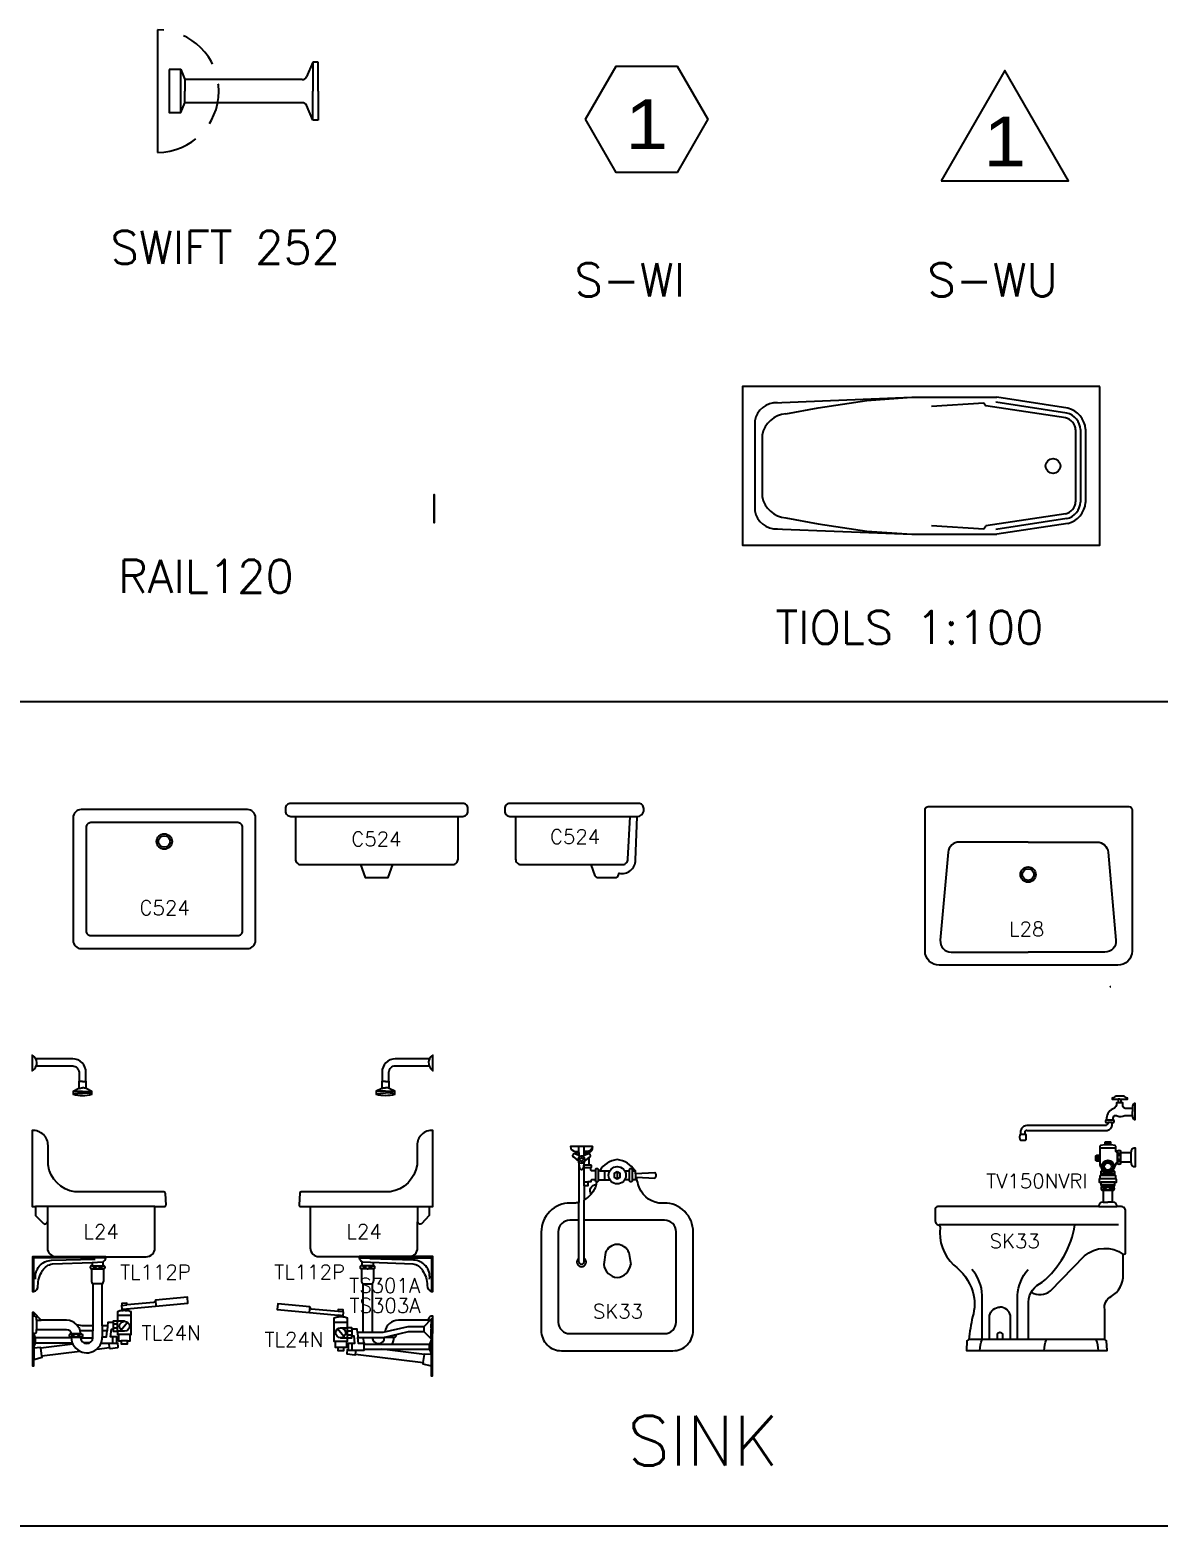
# Model space of a CAD drawing. Header units: inches. Extents: x -2548 to -2391, y 2200 to 2352.
# Drawn here: x -2432.03 to -2425.21, y 2329.83 to 2338.87 of the extents above; entities that cross this region are included whole.
import ezdxf
from ezdxf.enums import TextEntityAlignment as Align

# ---------------------------------------------------------------- set-up
doc = ezdxf.new("R2010")
doc.units = ezdxf.units.IN
doc.header["$MEASUREMENT"] = 0
doc.linetypes.add('HIDDEN', pattern=[0.375, 0.25, -0.125])
for name, color, linetype in [('1', 7, 'Continuous'), ('19', 4, 'Continuous'), ('2', 2, 'Continuous'), ('3', 3, 'Continuous'), ('DIMENSION', 1, 'Continuous'), ('TEXT2', 6, 'Continuous'), ('WALL', 4, 'Continuous'), ('WC-DET1', 15, 'Continuous'), ('WC-DET2', 10, 'Continuous'), ('WC-OUT', 7, 'Continuous'), ('WC-OUTL', 7, 'Continuous'), ('WC-SERIAL', 4, 'Continuous')]:
    doc.layers.add(name, color=color, linetype=linetype)
doc.styles.add('ROMANS', font='romans', dxfattribs={"height": 0.1})

# ---------------------------------------------------------------- blocks, each defined once
blk = doc.blocks.new('S-WU')
at = {"layer": 'DIMENSION'}
blk.add_lwpolyline([(-0.1283, -0.2223), (0.1283, -0.2223), (0, 0)], close=True, dxfattribs=at)
at = {"layer": 'TEXT2', "width": 1.15}
blk.add_attdef('1', text='', height=0.1, dxfattribs=at).set_placement((0, -0.1927), align=Align.CENTER)
blk = doc.blocks.new('S-WI')
at = {"layer": 'DIMENSION'}
blk.add_lwpolyline([(-0.1234, 0.0062), (-0.0617, 0.113), (0.0617, 0.113), (0.1234, 0.0062), (0.0617, -0.1007), (-0.0617, -0.1007)], close=True, dxfattribs=at)
at = {"layer": 'TEXT2', "width": 1.15}
blk.add_attdef('1', text='', height=0.1, dxfattribs=at).set_placement((0, -0.0538), align=Align.CENTER)

msp = doc.modelspace()

# ---------------------------------------------------------------- linework, layer by layer
at = {"color": 2, "linetype": 'Continuous'}
for p, q in [((-2431.25556, 2338.87408), (-2431.25556, 2338.13408)), ((-2430.3172, 2338.6791), (-2430.35471, 2338.58981)), ((-2430.3172, 2338.6791), (-2430.3172, 2338.50408)), ((-2430.28557, 2338.6791), (-2430.3172, 2338.6791)), ((-2430.28557, 2338.50408), (-2430.28557, 2338.6791)), ((-2431.11559, 2338.63405), (-2431.09098, 2338.5741)), ((-2431.09098, 2338.5741), (-2431.09098, 2338.50408)), ((-2430.38192, 2338.5741), (-2431.09098, 2338.5741)), ((-2431.09098, 2338.43406), (-2431.09098, 2338.50408)), ((-2430.3172, 2338.32905), (-2430.3172, 2338.50408)), ((-2430.28557, 2338.50408), (-2430.28557, 2338.32905)), ((-2431.11559, 2338.3741), (-2431.09098, 2338.43406)), ((-2430.38192, 2338.43406), (-2431.09098, 2338.43406)), ((-2430.3172, 2338.32905), (-2430.35471, 2338.41835)), ((-2430.28557, 2338.32905), (-2430.3172, 2338.32905))]:
    msp.add_line(p, q, dxfattribs=at)
msp.add_lwpolyline([(-2431.18556, 2338.63405), (-2431.18556, 2338.3741), (-2431.11559, 2338.3741), (-2431.11559, 2338.63405)], close=True, dxfattribs=at)
at = {"color": 1}
for points in [[(-2429.4393, 2334.12116), (-2429.4113, 2334.12116, 0.4142136), (-2429.3798, 2334.15266), (-2429.3798, 2334.16841, 0.4142136), (-2429.4113, 2334.19991), (-2430.4508, 2334.19991, 0.4142136), (-2430.4823, 2334.16841), (-2430.4823, 2334.15266, 0.4142136), (-2430.4508, 2334.12116), (-2430.4228, 2334.12116, 0.4142136)], [(-2428.35681, 2334.12116), (-2428.35493, 2334.12116, 0.3760378), (-2428.3173, 2334.15266), (-2428.3173, 2334.16841, 0.4142136), (-2428.3488, 2334.19991), (-2429.1258, 2334.19991, 0.4142136), (-2429.1573, 2334.16841), (-2429.1573, 2334.15266, 0.4142136), (-2429.1258, 2334.12116), (-2429.09168, 2334.12116, 0.3760378)]]:
    msp.add_lwpolyline(points, format="xyb", dxfattribs=at)
for points in [[(-2426.59723, 2334.1807), (-2425.38448, 2334.1807, -0.4142136), (-2425.36523, 2334.16145), (-2425.36523, 2333.30745, -0.4142136), (-2425.45098, 2333.2217), (-2426.53073, 2333.2217, -0.4142136), (-2426.61648, 2333.30745), (-2426.61648, 2334.16145, -0.4142136)], [(-2431.76878, 2332.65496), (-2431.99312, 2332.65496, 0.141126), (-2432.01378, 2332.67771), (-2432.01378, 2332.58321, 0.1760709), (-2431.99025, 2332.61296), (-2431.76878, 2332.61296, -0.4142136), (-2431.73028, 2332.57446), (-2431.73028, 2332.51846), (-2431.73203, 2332.51846), (-2431.73203, 2332.47646), (-2431.76528, 2332.45896), (-2431.76528, 2332.44146, 0.0615421), (-2431.70928, 2332.43446, 0.0615421), (-2431.65328, 2332.44146), (-2431.65328, 2332.45896), (-2431.68653, 2332.47646), (-2431.68653, 2332.51846), (-2431.68828, 2332.51846), (-2431.68828, 2332.57446, 0.4142136)], [(-2429.61448, 2332.61355, 0.1760709), (-2429.59095, 2332.5838), (-2429.59095, 2332.6783, 0.141126), (-2429.61161, 2332.65555), (-2429.81845, 2332.65555, 0.4142136), (-2429.89895, 2332.57505), (-2429.89895, 2332.51905), (-2429.9007, 2332.51905), (-2429.9007, 2332.47705), (-2429.93395, 2332.45955), (-2429.93395, 2332.44205, 0.0615421), (-2429.87795, 2332.43505, 0.0615421), (-2429.82195, 2332.44205), (-2429.82195, 2332.45955), (-2429.8552, 2332.47705), (-2429.8552, 2332.51905), (-2429.85695, 2332.51905), (-2429.85695, 2332.57505, -0.4142136), (-2429.81845, 2332.61355)], [(-2430.0372, 2331.4603), (-2430.0372, 2331.4533, 0.1880761), (-2430.01795, 2331.4288), (-2429.71345, 2331.41655, -0.246049), (-2429.65395, 2331.3763, -0.1513611), (-2429.62595, 2331.2853, 0.3678164), (-2429.5997, 2331.2503), (-2429.5927, 2331.2503), (-2429.5927, 2331.4603), (-2429.7362, 2331.4603, 0.4142136), (-2429.6837, 2331.5128), (-2429.6837, 2331.6703, 0.618034), (-2429.6592, 2331.66155), (-2429.61195, 2331.71055), (-2429.61195, 2331.76305), (-2429.59095, 2331.76305), (-2429.59095, 2332.2233, 0.4307301), (-2429.6872, 2332.1323), (-2429.6872, 2332.01505, -0.3332082), (-2429.84995, 2331.8523), (-2430.38713, 2331.8523, 0.3944121), (-2430.39655, 2331.8435), (-2430.40052, 2331.77291, 0.427287), (-2430.39109, 2331.76305), (-2430.33295, 2331.76305), (-2430.33295, 2331.5128, 0.4142136), (-2430.28045, 2331.4603)], [(-2430.1072, 2331.0298), (-2430.1072, 2331.08755, 0.068007), (-2430.13345, 2331.0952), (-2430.13345, 2331.103), (-2430.13126, 2331.12571), (-2430.13345, 2331.12592), (-2430.13345, 2331.1383), (-2430.1632, 2331.14005), (-2430.1632, 2331.12869), (-2430.32582, 2331.14382, -0.2601009), (-2430.33591, 2331.15799), (-2430.52958, 2331.17601), (-2430.53291, 2331.14018), (-2430.1632, 2331.10577), (-2430.1632, 2331.0952, 0.068007), (-2430.18945, 2331.08755), (-2430.18945, 2330.9493), (-2430.18245, 2330.9493), (-2430.18245, 2330.91255), (-2430.1667, 2330.91255), (-2430.1667, 2330.8933), (-2430.12995, 2330.8933), (-2430.12995, 2330.91255), (-2430.11245, 2330.91255), (-2430.11245, 2330.9493), (-2430.1072, 2330.9493), (-2430.1072, 2330.9703), (-2430.08095, 2330.9703), (-2430.08095, 2330.98255), (-2430.07013, 2330.98255), (-2430.06541, 2330.9353), (-2430.1037, 2330.9353), (-2430.1037, 2330.8961), (-2430.10895, 2330.8968), (-2430.1117, 2330.87619, 0.4142136), (-2430.10869, 2330.87226), (-2430.06313, 2330.86619, 0.4142136), (-2430.0592, 2330.86919), (-2430.05894, 2330.87108), (-2429.65003, 2330.82048), (-2429.65127, 2330.81227), (-2429.60145, 2330.79995), (-2429.60145, 2330.7393), (-2429.5932, 2330.7393), (-2429.5932, 2330.8723), (-2429.60145, 2330.8723), (-2429.60145, 2330.86843), (-2429.64231, 2330.87159), (-2429.6428, 2330.86838), (-2429.90073, 2330.9003), (-2429.61195, 2330.9003), (-2429.60145, 2330.8723), (-2429.5932, 2330.8723), (-2429.5932, 2330.95805), (-2429.60145, 2330.95805), (-2429.61195, 2330.93005), (-2430.00745, 2330.93005), (-2430.00745, 2330.9353), (-2430.0407, 2330.9353), (-2430.04437, 2330.97205), (-2429.89089, 2330.97205), (-2429.73922, 2331.00705), (-2429.6452, 2331.00705), (-2429.60163, 2330.96347), (-2429.5932, 2330.96347), (-2429.5932, 2331.08212), (-2429.60162, 2331.08212), (-2429.6452, 2331.0368), (-2429.74262, 2331.0368), (-2429.89428, 2331.0018), (-2430.04735, 2331.0018), (-2430.04945, 2331.0228), (-2430.08095, 2331.0228), (-2430.08095, 2331.0298)]]:
    msp.add_lwpolyline(points, format="xyb", close=True, dxfattribs=at)
for centre in [(-2431.2148, 2333.9694), (-2425.99348, 2333.76945)]:
    msp.add_circle(centre, 0.035, dxfattribs=at)
at = {"color": 2, "linetype": 'HIDDEN'}
msp.add_arc((-2431.25556, 2338.50408), 0.37, 270, 90, dxfattribs=at)
at = {"color": 2, "linetype": 'Continuous'}
for centre, start, end in [((-2430.38192, 2338.60552), 270, 330), ((-2430.38192, 2338.40264), 30, 90)]:
    msp.add_arc(centre, 0.03142, start, end, dxfattribs=at)
at = {"color": 1}
msp.add_arc((-2425.49318, 2333.06595), 0.0245, 90, 105.32502, dxfattribs=at)
at = {"layer": '2', "extrusion": (-1, 0, 0), "elevation": 2429.58314}
msp.add_lwpolyline([(-2335.89585, 0.04858), (-2336.06588, 0.04858), (-2336.06588, 0), (-2335.89585, 0)], close=True, dxfattribs=at)
at = {"layer": '3'}
msp.add_lwpolyline([(-2435.76498, 2334.81618), (-2419.57308, 2334.81618), (-2419.57308, 2329.832), (-2435.76498, 2329.832)], close=True, dxfattribs=at)
at = {"layer": 'WALL'}
msp.add_lwpolyline([(-2425.56026, 2336.71969), (-2427.72026, 2336.71969), (-2427.72026, 2335.75969), (-2425.56026, 2335.75969)], close=True, dxfattribs=at)
for points in [[(-2427.53052, 2336.61993), (-2426.69601, 2336.65372)], [(-2426.96906, 2336.63511), (-2426.69601, 2336.65372)], [(-2426.69601, 2336.65372), (-2426.18329, 2336.65372)], [(-2425.75265, 2336.58802), (-2426.18329, 2336.65372)], [(-2427.45752, 2336.55421), (-2427.26295, 2336.59016)], [(-2427.26295, 2336.59016), (-2426.96906, 2336.63511)], [(-2426.57772, 2336.60003), (-2426.26041, 2336.62015)], [(-2426.26041, 2336.62015), (-2426.24927, 2336.60309)], [(-2425.76493, 2336.5292), (-2426.24927, 2336.60309)], [(-2425.75868, 2336.55859), (-2426.18781, 2336.62406)], [(-2427.64582, 2336.51149), (-2427.64582, 2335.9679)], [(-2427.60207, 2336.42572), (-2427.60207, 2336.05367)], [(-2425.70631, 2336.45821), (-2425.70631, 2336.02117)], [(-2425.67631, 2336.45943), (-2425.67631, 2336.01996)], [(-2425.64631, 2336.46048), (-2425.64631, 2336.0189)], [(-2425.76493, 2335.95019), (-2426.24927, 2335.87629)], [(-2427.53052, 2335.85946), (-2426.69601, 2335.82567)], [(-2427.45752, 2335.92517), (-2427.26295, 2335.88923)], [(-2427.26295, 2335.88923), (-2426.96906, 2335.84427)], [(-2426.96906, 2335.84427), (-2426.69601, 2335.82567)], [(-2426.57772, 2335.87935), (-2426.26041, 2335.85924)], [(-2426.26041, 2335.85924), (-2426.24927, 2335.87629)], [(-2425.75868, 2335.92079), (-2426.18781, 2335.85532)], [(-2425.75265, 2335.89137), (-2426.18329, 2335.82567)], [(-2426.69601, 2335.82567), (-2426.18329, 2335.82567)]]:
    msp.add_lwpolyline(points, dxfattribs=at)
msp.add_circle((-2425.84283, 2336.23877), 0.04471, dxfattribs=at)
for centre, radius, start, end in [((-2427.51431, 2336.48718), 0.13373, 87.676865, 169.528607), ((-2425.78721, 2336.4511), 0.14121, 3.808874, 75.831972), ((-2427.4441, 2336.39356), 0.16121, 94.776512, 168.493084), ((-2425.78721, 2336.4511), 0.08121, 3.808874, 75.831972), ((-2425.78721, 2336.4511), 0.11121, 3.808874, 75.831972), ((-2427.4441, 2336.08583), 0.16121, 191.506916, 265.223488), ((-2425.78721, 2336.02828), 0.08121, 284.168028, 356.191126), ((-2425.78721, 2336.02828), 0.11121, 284.168028, 356.191126), ((-2427.51431, 2335.9922), 0.13373, 190.471393, 272.323135), ((-2425.78721, 2336.02828), 0.14121, 284.168028, 356.191126)]:
    msp.add_arc(centre, radius, start, end, dxfattribs=at)
at = {"layer": 'WC-DET1', "color": 1}
for p, q in [((-2425.45504, 2332.09318), (-2425.45504, 2332.02878)), ((-2425.43229, 2332.03403), (-2425.43229, 2332.0874)), ((-2425.3719, 2332.0874), (-2425.3719, 2332.03403)), ((-2428.36616, 2331.94161), (-2428.36129, 2331.94133)), ((-2431.92103, 2331.76246), (-2431.99278, 2331.76246)), ((-2431.27178, 2331.76246), (-2431.92103, 2331.76246)), ((-2430.33295, 2331.76305), (-2429.6837, 2331.76305)), ((-2429.6837, 2331.76305), (-2429.61195, 2331.76305)), ((-2432.00503, 2331.45271), (-2432.00503, 2331.24971)), ((-2431.56753, 2331.45271), (-2432.00503, 2331.45271)), ((-2431.65196, 2331.42558), (-2431.58678, 2331.42821)), ((-2430.0372, 2331.4533), (-2429.5997, 2331.4533)), ((-2430.02013, 2331.43017), (-2430.02013, 2331.40465)), ((-2429.95277, 2331.42617), (-2429.95277, 2331.40465)), ((-2429.5997, 2331.4533), (-2429.5997, 2331.2503)), ((-2428.54834, 2331.48443), (-2428.55907, 2331.41372)), ((-2428.40624, 2331.48443), (-2428.39551, 2331.41372)), ((-2430.02336, 2331.3873), (-2430.02336, 2331.314)), ((-2429.94954, 2331.3873), (-2429.94954, 2331.314)), ((-2431.5902, 2331.29525), (-2431.64635, 2331.29525)), ((-2430.01452, 2331.29584), (-2429.95837, 2331.29584)), ((-2432.00278, 2331.10096), (-2432.01153, 2331.10096)), ((-2431.98703, 2331.07602), (-2431.98703, 2331.08521)), ((-2431.98703, 2331.07602), (-2431.98703, 2331.02046)), ((-2431.54578, 2330.91074), (-2431.54898, 2330.93471)), ((-2430.05894, 2330.87108), (-2430.05575, 2330.89505))]:
    msp.add_line(p, q, dxfattribs=at)
msp.add_lwpolyline([(-2431.6593, 2333.40065), (-2430.7703, 2333.40065, 0.4142136), (-2430.7423, 2333.42865), (-2430.7423, 2334.05515, 0.4142136), (-2430.7703, 2334.08315), (-2431.6593, 2334.08315, 0.4142136), (-2431.6873, 2334.05515), (-2431.6873, 2333.42865, 0.4142136)], format="xyb", close=True, dxfattribs=at)
for points in [[(-2425.99348, 2333.96578), (-2426.4104, 2333.96578, 0.3883914), (-2426.47664, 2333.90518), (-2426.52427, 2333.37286, 0.440516), (-2426.45804, 2333.30045), (-2425.99348, 2333.30045)], [(-2425.99348, 2333.96578), (-2425.57656, 2333.96578, -0.3883914), (-2425.51032, 2333.90518), (-2425.46268, 2333.37286, -0.440516), (-2425.52892, 2333.30045), (-2425.99348, 2333.30045)], [(-2431.99312, 2332.65496, -0.1968842), (-2431.99025, 2332.61296, -0.2837857)], [(-2429.61161, 2332.65555, 0.1968842), (-2429.61448, 2332.61355, 0.2837857)], [(-2431.76528, 2332.44146, -0.1097722), (-2431.70928, 2332.44846, 0.047192)], [(-2431.73203, 2332.47646, -0.0914637), (-2431.70928, 2332.47996, -1.4793321)], [(-2431.68653, 2332.47646, 0.0914637), (-2431.70928, 2332.47996, 1.4793321)], [(-2431.65328, 2332.44146, 0.1097722), (-2431.70928, 2332.44846, -0.047192)], [(-2429.93395, 2332.44205, -0.1097722), (-2429.87795, 2332.44905, 0.047192)], [(-2429.9007, 2332.47705, -0.0914637), (-2429.87795, 2332.48055, -1.4793321)], [(-2429.8552, 2332.47705, 0.0914637), (-2429.87795, 2332.48055, 1.4793321)], [(-2429.82195, 2332.44205, 0.1097722), (-2429.87795, 2332.44905, -0.047192)], [(-2425.43035, 2332.39085), (-2425.4496, 2332.39085, -0.3415575)], [(-2425.3621, 2332.35585), (-2425.3621, 2332.33748, 0.1797161)], [(-2425.3621, 2332.31385), (-2425.3621, 2332.33748, -0.1797161)], [(-2425.52135, 2332.2876), (-2425.47925, 2332.2876, -0.4142136)], [(-2425.4846, 2332.2701), (-2425.5126, 2332.2701, -0.4142136)], [(-2426.03935, 2332.2001), (-2426.01135, 2332.2001, -0.4142136)], [(-2428.68974, 2332.06766), (-2428.67766, 2332.07189, -0.9794278)], [(-2425.56004, 2332.07235), (-2425.56004, 2332.03858, -0.5628668)], [(-2425.56004, 2332.06947), (-2425.56004, 2332.04147, -0.5628668)], [(-2428.67687, 2332.03367), (-2428.68387, 2331.99664, -0.9794278), (-2428.70414, 2331.99477), (-2428.70913, 2332.03268)], [(-2428.60941, 2331.97836), (-2428.60941, 2331.92411, 0.4142136)], [(-2428.59973, 2331.91536), (-2428.59541, 2331.91536, 0.4142136), (-2428.59016, 2331.92061), (-2428.59016, 2331.97836, 0.4142136)], [(-2428.39941, 2331.91536), (-2428.39066, 2331.91536, 0.4142136), (-2428.38541, 2331.92061), (-2428.38541, 2331.98536, 0.4142136), (-2428.39066, 2331.99061), (-2428.39941, 2331.99061, 0.4142136), (-2428.40466, 2331.98536), (-2428.40466, 2331.97836, 0.4142136)], [(-2428.60416, 2331.89611, -0.1075628), (-2428.63428, 2331.83792, 12.5023772)], [(-2428.60416, 2331.91536), (-2428.59973, 2331.91536, 0.4142136)], [(-2428.40466, 2331.92411), (-2428.40466, 2331.92061, 0.4142136), (-2428.39941, 2331.91536)], [(-2425.47779, 2331.8816), (-2425.54604, 2331.8816, 0.4354748)], [(-2425.53973, 2331.86148), (-2425.48373, 2331.86148, 0.4354748)], [(-2431.92103, 2331.76246), (-2431.92103, 2331.66971, 0.4142136)], [(-2429.6837, 2331.76305), (-2429.6837, 2331.6703, -0.4142136)], [(-2428.70916, 2331.68086), (-2428.76341, 2331.68086, 0.4142136), (-2428.83341, 2331.61086), (-2428.83341, 2331.06486, 0.4142136), (-2428.76341, 2330.99486)], [(-2428.76341, 2330.99486), (-2428.19116, 2330.99486, 0.4142136), (-2428.12116, 2331.06486), (-2428.12116, 2331.61086, 0.4142136), (-2428.19116, 2331.68086), (-2428.67766, 2331.68086, 0.4142136)], [(-2425.56666, 2331.7626), (-2425.45679, 2331.7626, -0.4142136)], [(-2425.44785, 2331.65235), (-2426.5311, 2331.65235, -0.4142136)], [(-2425.9921, 2330.95935), (-2425.9921, 2331.1851, -0.276984), (-2425.9081, 2331.30585, 0.1811814), (-2425.71035, 2331.65235, -12.4633145)], [(-2425.97349, 2331.24505, 0.3249585), (-2425.8591, 2331.25335), (-2425.65179, 2331.46469, -0.352338), (-2425.4181, 2331.47385, -1.0051871)], [(-2431.99295, 2331.32436, -0.4517329), (-2431.89632, 2331.4384), (-2431.63195, 2331.4457)], [(-2431.86853, 2331.45971), (-2431.56753, 2331.45971, 0.4142136)], [(-2431.5846, 2331.42958, -0.0150392), (-2431.58678, 2331.42821)], [(-2429.7362, 2331.4603), (-2430.0372, 2331.4603, -0.4142136)], [(-2429.61178, 2331.32495, 0.4517329), (-2429.70841, 2331.43899), (-2429.97278, 2331.44629)], [(-2431.98703, 2331.07602), (-2431.95953, 2331.07602, -0.3390646)], [(-2431.74282, 2331.04793, -0.1162073), (-2431.72463, 2331.0142, -0.6425249)], [(-2431.49753, 2331.00996), (-2431.49753, 2331.06946, -0.2128581)], [(-2431.47128, 2331.13486, -0.074058), (-2431.44153, 2331.13486, -4.6979645)], [(-2430.13345, 2331.0952, 0.074058), (-2430.1632, 2331.0952, 4.6979645)], [(-2429.6172, 2331.07661), (-2429.79942, 2331.07661, 0.3741829), (-2429.88218, 2331.00459, 0.6425249)], [(-2429.5927, 2331.0473), (-2429.5927, 2331.0998), (-2429.60145, 2331.0998, 0.4142136), (-2429.6172, 2331.08405), (-2429.6172, 2331.07661)], [(-2431.77743, 2330.99508), (-2431.72179, 2330.99508, -1)], [(-2431.72175, 2330.97233), (-2431.77731, 2330.97233, -1)], [(-2430.1072, 2330.9703), (-2430.1072, 2331.0298, 0.2128581)], [(-2429.88495, 2330.97292), (-2429.88298, 2330.97292, 1)], [(-2429.88298, 2330.97292), (-2429.82742, 2330.97292, 1)], [(-2429.82742, 2330.97292), (-2429.82545, 2330.97292, 0.5608242), (-2429.81533, 2330.98948)]]:
    msp.add_lwpolyline(points, format="xyb", dxfattribs=at)
for points in [[(-2431.70928, 2332.51846), (-2431.73028, 2332.51846)], [(-2431.70928, 2332.51846), (-2431.68828, 2332.51846)], [(-2429.87795, 2332.51905), (-2429.89895, 2332.51905)], [(-2429.87795, 2332.51905), (-2429.85695, 2332.51905)], [(-2431.70928, 2332.45896), (-2431.76528, 2332.45896)], [(-2431.70928, 2332.45896), (-2431.65328, 2332.45896)], [(-2429.87795, 2332.45955), (-2429.93395, 2332.45955)], [(-2429.87795, 2332.45955), (-2429.82195, 2332.45955)], [(-2425.4391, 2332.41185), (-2425.4496, 2332.41185)], [(-2425.4391, 2332.41185), (-2425.43035, 2332.41185)], [(-2425.49442, 2332.13623), (-2425.52854, 2332.13623)], [(-2428.70916, 2332.09036), (-2428.70916, 2332.12536)], [(-2428.70916, 2332.07197), (-2428.69728, 2332.06704)], [(-2428.67766, 2332.08861), (-2428.67766, 2332.12536)], [(-2428.64616, 2332.06093), (-2428.67379, 2332.03975)], [(-2425.57929, 2332.06772), (-2425.57929, 2332.04322)], [(-2425.56529, 2332.04147), (-2425.56529, 2332.06947)], [(-2425.46379, 2332.11523), (-2425.56004, 2332.11523)], [(-2428.67766, 2331.91186), (-2428.67766, 2332.02949)], [(-2428.58316, 2331.97836), (-2428.52276, 2331.97836)], [(-2428.43182, 2331.97836), (-2428.40466, 2331.97836), (-2428.40466, 2331.92411), (-2428.43288, 2331.92411)], [(-2428.38541, 2331.97836), (-2428.37141, 2331.97836)], [(-2428.36616, 2331.96086), (-2428.36616, 2331.94133)], [(-2425.46904, 2331.9516), (-2425.55392, 2331.9516)], [(-2425.54604, 2331.97523), (-2425.53458, 2331.97523)], [(-2425.48782, 2331.97523), (-2425.47692, 2331.97523)], [(-2428.67766, 2331.88736), (-2428.67766, 2331.91186)], [(-2428.59016, 2331.92411), (-2428.5217, 2331.92411)], [(-2428.36616, 2331.94133), (-2428.36616, 2331.92411), (-2428.38541, 2331.92411)], [(-2425.46379, 2331.9306), (-2425.55966, 2331.9306)], [(-2425.46904, 2331.91135), (-2425.55392, 2331.91135)], [(-2425.46904, 2331.89385), (-2425.55392, 2331.89385)], [(-2425.47779, 2331.88423), (-2425.54604, 2331.88423)], [(-2428.70916, 2331.42711), (-2428.70916, 2331.78849)], [(-2428.67766, 2331.42711), (-2428.67766, 2331.80178)], [(-2425.53973, 2331.78907), (-2425.51173, 2331.78907)], [(-2425.48373, 2331.78907), (-2425.51173, 2331.78907)], [(-2431.56753, 2331.45971), (-2431.86853, 2331.45971)], [(-2430.0372, 2331.4603), (-2429.7362, 2331.4603)], [(-2431.65519, 2331.38671), (-2431.58137, 2331.38671)], [(-2431.65196, 2331.40406), (-2431.5846, 2331.40406)], [(-2429.94641, 2331.40465), (-2430.02649, 2331.40465)], [(-2429.94641, 2331.3873), (-2430.02649, 2331.3873)], [(-2430.01423, 2331.29584), (-2430.01423, 2331.02805)], [(-2429.95867, 2331.29584), (-2429.95867, 2331.02805)], [(-2432.00328, 2331.12178), (-2432.00328, 2331.10096)], [(-2431.52378, 2331.06246), (-2431.52378, 2331.02221)], [(-2431.41528, 2331.10446), (-2431.49753, 2331.10446)], [(-2430.18945, 2331.0648), (-2430.1072, 2331.0648)], [(-2430.01423, 2331.04883), (-2430.01423, 2331.0018)], [(-2429.95867, 2331.04883), (-2429.95867, 2331.0018)], [(-2429.6172, 2331.07661), (-2429.6172, 2331.06592)], [(-2429.60145, 2331.08212), (-2429.60145, 2331.0228)], [(-2429.60145, 2331.0298), (-2429.60145, 2331.05318)], [(-2429.5927, 2331.0298), (-2429.5927, 2331.08293), (-2429.5962, 2331.08293)], [(-2429.5927, 2330.99655), (-2429.5927, 2331.0473)], [(-2432.00328, 2330.99596), (-2432.00328, 2330.91196)], [(-2431.99278, 2330.93996), (-2431.99278, 2330.96971)], [(-2431.64606, 2331.04146), (-2431.64606, 2331.01171)], [(-2431.5905, 2331.04146), (-2431.5905, 2331.01171)], [(-2431.55738, 2331.04146), (-2431.56035, 2331.01171)], [(-2431.45553, 2331.00996), (-2431.49753, 2331.00996)], [(-2431.42228, 2330.98896), (-2431.49228, 2330.98896)], [(-2430.1492, 2330.9703), (-2430.1072, 2330.9703)], [(-2430.08095, 2331.0228), (-2430.08095, 2330.98255)], [(-2430.04735, 2331.0018), (-2430.04437, 2330.97205)], [(-2429.6452, 2331.0368), (-2429.6452, 2331.00705)], [(-2429.60145, 2331.0298), (-2429.60145, 2331.00641)], [(-2429.60145, 2330.96347), (-2429.60145, 2331.0228)], [(-2429.60145, 2330.95805), (-2429.60145, 2330.8723)], [(-2425.5301, 2330.95935), (-2426.3526, 2330.95935)], [(-2432.00328, 2330.90809), (-2432.00328, 2330.83961)], [(-2431.9547, 2330.86014), (-2431.96192, 2330.90801)], [(-2431.6643, 2330.93996), (-2431.7035, 2330.93996)], [(-2431.50103, 2330.93576), (-2431.50103, 2330.93471), (-2431.59728, 2330.93471), (-2431.59728, 2330.93739)], [(-2430.18245, 2330.9493), (-2430.11245, 2330.9493)], [(-2430.1037, 2330.8961), (-2430.1037, 2330.89505), (-2430.00745, 2330.89505), (-2430.00745, 2330.9003)], [(-2430.00745, 2330.9003), (-2430.00745, 2330.93005)], [(-2430.00745, 2330.9003), (-2429.90073, 2330.9003)], [(-2429.65003, 2330.82048), (-2429.64281, 2330.86835)], [(-2429.61195, 2330.9003), (-2429.61195, 2330.93005)], [(-2429.60145, 2330.86843), (-2429.60145, 2330.79995)]]:
    msp.add_lwpolyline(points, dxfattribs=at)
for centre, radius in [((-2431.2148, 2333.9694), 0.04656), ((-2425.99348, 2333.76945), 0.04656), ((-2425.5112, 2332.00515), 0.03798), ((-2428.47729, 2331.95211), 0.0525)]:
    msp.add_circle(centre, radius, dxfattribs=at)
for centre, radius, start, end in [((-2428.69341, 2332.04661), 0.021, 201.968568, 221.569808), ((-2428.47345, 2331.45394), 0.08087, 92.724864, 157.84548), ((-2428.48113, 2331.45394), 0.08087, 22.15452, 87.275136), ((-2428.69341, 2331.43111), 0.01625, 194.250033, 345.749967), ((-2428.4697, 2331.42399), 0.08995, 186.554986, 265.16259), ((-2428.48487, 2331.42399), 0.08995, 274.83741, 353.445014), ((-2430.0213, 2331.39597), 0.01011, 120.89592, 239.10408), ((-2429.9516, 2331.39597), 0.01011, 300.89592, 59.10408), ((-2429.99844, 2331.3149), 0.02494, 182.062987, 229.821417), ((-2429.97446, 2331.3149), 0.02494, 310.178583, 357.937013), ((-2432.00278, 2331.08521), 0.01575, 0, 90), ((-2431.6839, 2330.97233), 0.09341, 205.568147, 205.568147), ((-2431.6839, 2330.97233), 0.09341, 181.610398, 200.278618), ((-2431.6839, 2330.97233), 0.03784, 183.977468, 356.022532), ((-2431.6839, 2330.97233), 0.03784, 356.022532, 0), ((-2431.6839, 2330.97233), 0.09341, 310.336745, 1.610398), ((-2429.92082, 2330.97292), 0.09341, 180.535671, 207.323655), ((-2429.92082, 2330.97292), 0.03784, 181.322247, 0), ((-2429.92082, 2330.97292), 0.09341, 332.676345, 0), ((-2431.6839, 2330.97233), 0.09341, 205.568147, 243.771186)]:
    msp.add_arc(centre, radius, start, end, dxfattribs=at)
at = {"layer": 'WC-DET2', "color": 1}
for points in [[(-2430.4228, 2334.12116), (-2430.4228, 2333.86216, 0.4142136), (-2430.3913, 2333.83066), (-2430.02905, 2333.83066), (-2430.00105, 2333.75191), (-2429.86105, 2333.75191), (-2429.83305, 2333.83066), (-2429.4708, 2333.83066, 0.4142136), (-2429.4393, 2333.86216), (-2429.4393, 2334.12116)], [(-2429.09168, 2334.12116), (-2429.09168, 2333.86216, 0.4142136), (-2429.06018, 2333.83066), (-2428.6358, 2333.83066), (-2428.61162, 2333.76264, 0.3173478), (-2428.59642, 2333.75191), (-2428.48619, 2333.75191, 0.3173478), (-2428.47099, 2333.76264), (-2428.46589, 2333.77698, 0.4578592), (-2428.3663, 2333.85691), (-2428.35686, 2334.12116)], [(-2428.6358, 2333.83066), (-2428.44418, 2333.83066, 0.4142136), (-2428.41268, 2333.86216), (-2428.39868, 2334.12116)], [(-2430.02905, 2333.83066), (-2429.83305, 2333.83066, 0.4142136)], [(-2425.52942, 2332.15147, -0.0545318), (-2425.52699, 2332.15057, -0.1042029), (-2425.52475, 2332.1488, -0.1747045), (-2425.52417, 2332.14717, -0.1747045), (-2425.52475, 2332.14554, -0.1042029), (-2425.52699, 2332.14376, -0.0545318), (-2425.52942, 2332.14286, -0.0510993)], [(-2425.49354, 2332.14268, -0.0733708), (-2425.49685, 2332.14376, -0.1042029), (-2425.49908, 2332.14554, -0.1747045), (-2425.49967, 2332.14717, -0.1747045), (-2425.49908, 2332.1488, -0.1042029), (-2425.49685, 2332.15057, -0.0649481), (-2425.49393, 2332.15158, -0.0052118), (-2425.49354, 2332.15166, -0.0510993)], [(-2428.62691, 2332.12536, -0.3204077), (-2428.65491, 2332.09561), (-2428.67766, 2332.09561)], [(-2425.45327, 2332.09824, 0.011121), (-2425.45329, 2332.09728, 0.067459), (-2425.45251, 2332.09154, 0.0798125), (-2425.45047, 2332.08707, 0.1071181), (-2425.44713, 2332.08383, 0.1398892), (-2425.44367, 2332.08285, 0.1398892), (-2425.44021, 2332.08383, 0.1071181), (-2425.43686, 2332.08707, 0.0798125), (-2425.43482, 2332.09154, 0.067459), (-2425.43404, 2332.09728, 0.011121), (-2425.43406, 2332.09824, 0.0798125)], [(-2425.53341, 2331.9691, 0.1339181), (-2425.54654, 2331.97523, -11.7103942)], [(-2425.5244, 2331.96955, 0.0083752), (-2425.52504, 2331.9691, -0.3228849)], [(-2425.49792, 2331.9691, 0.0058489), (-2425.49836, 2331.96942, -0.3228849)], [(-2425.49004, 2331.9691, -0.1339181), (-2425.47692, 2331.97523, 11.7103942)], [(-2425.44367, 2332.03822, 0.1398892), (-2425.44713, 2332.03723, 0.1071181), (-2425.45047, 2332.03399, 0.0798125), (-2425.45251, 2332.02953, 0.067459), (-2425.45329, 2332.02378, 0.011121), (-2425.45327, 2332.02282, 0.0798125)], [(-2425.43406, 2332.02282, 0.011121), (-2425.43404, 2332.02378, 0.067459), (-2425.43482, 2332.02953, 0.0798125), (-2425.43686, 2332.03399, 0.1071181), (-2425.44021, 2332.03723, 0.1398892), (-2425.44367, 2332.03822, 0.1398892)], [(-2425.5489, 2331.86264, 0.0216435), (-2425.54635, 2331.86311, 0.0700721), (-2425.54129, 2331.86504, 0.106079), (-2425.53748, 2331.86836, 0.1622003), (-2425.53642, 2331.87154, 0.1622003), (-2425.53748, 2331.87472, 0.106079), (-2425.54129, 2331.87804, 0.0700721), (-2425.54635, 2331.87997, 0.0216435), (-2425.5489, 2331.88044, 0.0563171)], [(-2425.47493, 2331.86264, -0.0216435), (-2425.47748, 2331.86311, -0.0700721), (-2425.48255, 2331.86504, -0.106079), (-2425.48636, 2331.86836, -0.1622003), (-2425.48742, 2331.87154, -0.1622003), (-2425.48636, 2331.87472, -0.106079), (-2425.48255, 2331.87804, -0.0700721), (-2425.47748, 2331.87997, -0.0216435), (-2425.47493, 2331.88044, -0.0563171)], [(-2431.65363, 2331.38671, 0.0617923), (-2431.64855, 2331.38734, 0.0750644), (-2431.64466, 2331.38897, 0.1070264), (-2431.64179, 2331.3917, 0.0908467), (-2431.64095, 2331.39635, 0.1505634), (-2431.64179, 2331.39907, 0.1070264), (-2431.64466, 2331.4018, 0.0750644), (-2431.64855, 2331.40343, 0.0617923), (-2431.65363, 2331.40406, 0.0549391)], [(-2431.58293, 2331.38671, -0.0617923), (-2431.58801, 2331.38734, -0.0750644), (-2431.5919, 2331.38897, -0.1070264), (-2431.59477, 2331.3917, -0.0908467), (-2431.59561, 2331.39635, -0.1505634), (-2431.59477, 2331.39907, -0.1070264), (-2431.5919, 2331.4018, -0.0750644), (-2431.58801, 2331.40343, -0.0617923), (-2431.58293, 2331.40406, -0.0549391)], [(-2430.0218, 2331.3873, 0.0617923), (-2430.01672, 2331.38793, 0.0750644), (-2430.01283, 2331.38956, 0.1070264), (-2430.00996, 2331.39229, 0.0908467), (-2430.00912, 2331.39694, 0.1505634), (-2430.00996, 2331.39966, 0.1070264), (-2430.01283, 2331.40239, 0.0750644), (-2430.01672, 2331.40402, 0.0617923), (-2430.0218, 2331.40465, 0.0549391)], [(-2429.9511, 2331.3873, -0.0617923), (-2429.95618, 2331.38793, -0.0750644), (-2429.96007, 2331.38956, -0.1070264), (-2429.96294, 2331.39229, -0.0908467), (-2429.96378, 2331.39694, -0.1505634), (-2429.96294, 2331.39966, -0.1070264), (-2429.96007, 2331.40239, -0.0750644), (-2429.95618, 2331.40402, -0.0617923), (-2429.9511, 2331.40465, -0.0549391)], [(-2426.27035, 2330.95935), (-2426.27035, 2331.2271, 0.1690141), (-2426.33335, 2331.38285, -2.2049649)], [(-2426.05685, 2330.95935), (-2426.05685, 2331.2271, -0.1690141), (-2425.99385, 2331.38285, 2.2049649)], [(-2426.2266, 2330.95935), (-2426.2266, 2331.1046, -0.3526792), (-2426.1636, 2331.15535)], [(-2426.1006, 2330.95935), (-2426.1006, 2331.1046, 0.3526792), (-2426.1636, 2331.15535)], [(-2426.28435, 2330.89285, -0.1008407), (-2426.27035, 2330.95935, -0.7733981)], [(-2426.17935, 2330.95935), (-2426.17935, 2330.99085, -0.7777778), (-2426.14785, 2330.99085), (-2426.14785, 2330.95935)], [(-2425.89585, 2330.89285, -0.1008407), (-2425.88185, 2330.95935, -0.7733981)], [(-2425.5686, 2330.89285, 0.1008407), (-2425.5826, 2330.95935, 0.7733981)]]:
    msp.add_lwpolyline(points, format="xyb", dxfattribs=at)
for points in [[(-2425.51192, 2332.15198, -0.0510993), (-2425.50802, 2332.15158, -0.0649481), (-2425.50511, 2332.15057, -0.1042029), (-2425.50288, 2332.1488, -0.1747045), (-2425.50229, 2332.14717, -0.1747045), (-2425.50288, 2332.14554, -0.1042029), (-2425.50511, 2332.14376, -0.0649481), (-2425.50802, 2332.14275, -0.0510993), (-2425.51192, 2332.14235, -0.0510993), (-2425.51581, 2332.14275, -0.0649481), (-2425.51872, 2332.14376, -0.1042029), (-2425.52095, 2332.14554, -0.1747045), (-2425.52154, 2332.14717, -0.1747045), (-2425.52095, 2332.1488, -0.1042029), (-2425.51872, 2332.15057, -0.0649481), (-2425.51581, 2332.15158, -0.0510993)], [(-2425.44367, 2332.07497, 0.1398892), (-2425.44713, 2332.07398, 0.1071181), (-2425.45047, 2332.07074, 0.0798125), (-2425.45251, 2332.06628, 0.067459), (-2425.45329, 2332.06053, 0.067459), (-2425.45251, 2332.05479, 0.0798125), (-2425.45047, 2332.05032, 0.1071181), (-2425.44713, 2332.04708, 0.1398892), (-2425.44367, 2332.0461, 0.1398892), (-2425.44021, 2332.04708, 0.1071181), (-2425.43686, 2332.05032, 0.0798125), (-2425.43482, 2332.05479, 0.067459), (-2425.43404, 2332.06053, 0.067459), (-2425.43482, 2332.06628, 0.0798125), (-2425.43686, 2332.07074, 0.1071181), (-2425.44021, 2332.07398, 0.1398892)], [(-2425.51192, 2331.88073, -0.0563171), (-2425.50523, 2331.87997, -0.0700721), (-2425.50016, 2331.87804, -0.106079), (-2425.49635, 2331.87472, -0.1622003), (-2425.49529, 2331.87154, -0.1622003), (-2425.49635, 2331.86836, -0.106079), (-2425.50016, 2331.86504, -0.0700721), (-2425.50523, 2331.86311, -0.0563171), (-2425.51192, 2331.86235, -0.0563171), (-2425.51861, 2331.86311, -0.0700721), (-2425.52367, 2331.86504, -0.106079), (-2425.52748, 2331.86836, -0.1622003), (-2425.52854, 2331.87154, -0.1622003), (-2425.52748, 2331.87472, -0.106079), (-2425.52367, 2331.87804, -0.0700721), (-2425.51861, 2331.87997, -0.0563171)], [(-2431.61828, 2331.40406, -0.0617923), (-2431.6132, 2331.40343, -0.0750644), (-2431.60931, 2331.4018, -0.1070264), (-2431.60644, 2331.39907, -0.1505634), (-2431.6056, 2331.39635, -0.0908467), (-2431.60644, 2331.3917, -0.1070264), (-2431.60931, 2331.38897, -0.0750644), (-2431.6132, 2331.38734, -0.0617923), (-2431.61828, 2331.38671, -0.0617923), (-2431.62336, 2331.38734, -0.0750644), (-2431.62725, 2331.38897, -0.1070264), (-2431.63012, 2331.3917, -0.0908467), (-2431.63096, 2331.39635, -0.1505634), (-2431.63012, 2331.39907, -0.1070264), (-2431.62725, 2331.4018, -0.0750644), (-2431.62336, 2331.40343, -0.0617923)], [(-2429.98645, 2331.40465, 0.0617923), (-2429.99153, 2331.40402, 0.0750644), (-2429.99542, 2331.40239, 0.1070264), (-2429.99829, 2331.39966, 0.1505634), (-2429.99913, 2331.39694, 0.0908467), (-2429.99829, 2331.39229, 0.1070264), (-2429.99542, 2331.38956, 0.0750644), (-2429.99153, 2331.38793, 0.0617923), (-2429.98645, 2331.3873, 0.0617923), (-2429.98137, 2331.38793, 0.0750644), (-2429.97748, 2331.38956, 0.1070264), (-2429.97461, 2331.39229, 0.0908467), (-2429.97377, 2331.39694, 0.1505634), (-2429.97461, 2331.39966, 0.1070264), (-2429.97748, 2331.40239, 0.0750644), (-2429.98137, 2331.40402, 0.0617923)], [(-2431.78103, 2330.99333, -0.1301586), (-2431.77847, 2330.99265, -0.1064686), (-2431.77608, 2330.99051, -0.0842476), (-2431.77459, 2330.98751, -0.0732807), (-2431.77403, 2330.98371, -0.0732807), (-2431.77459, 2330.9799, -0.0842476), (-2431.77608, 2330.9769, -0.1064686), (-2431.77847, 2330.97476, -0.1301586), (-2431.78103, 2330.97408, -0.1301586), (-2431.78358, 2330.97476, -0.1064686), (-2431.78598, 2330.9769, -0.0842476), (-2431.78747, 2330.9799, -0.0732807), (-2431.78803, 2330.98371, -0.0732807), (-2431.78747, 2330.98751, -0.0842476), (-2431.78598, 2330.99051, -0.1064686), (-2431.78358, 2330.99265, -0.1301586)], [(-2431.74953, 2330.99333, -0.0620602), (-2431.74323, 2330.99255, -0.0752985), (-2431.73839, 2330.99051, -0.1070495), (-2431.73482, 2330.98711, -0.1500291), (-2431.73378, 2330.98371, -0.1500291), (-2431.73482, 2330.9803, -0.1070495), (-2431.73839, 2330.9769, -0.0752985), (-2431.74323, 2330.97487, -0.0620602), (-2431.74953, 2330.97408, -0.0620602), (-2431.75583, 2330.97487, -0.0752985), (-2431.76067, 2330.9769, -0.1070495), (-2431.76423, 2330.9803, -0.1500291), (-2431.76528, 2330.98371, -0.1500291), (-2431.76423, 2330.98711, -0.1070495), (-2431.76067, 2330.99051, -0.0752985), (-2431.75583, 2330.99255, -0.0620602)], [(-2431.71803, 2330.99333, -0.1301586), (-2431.71547, 2330.99265, -0.1064686), (-2431.71308, 2330.99051, -0.0842476), (-2431.71159, 2330.98751, -0.0732807), (-2431.71103, 2330.98371, -0.0732807), (-2431.71159, 2330.9799, -0.0842476), (-2431.71308, 2330.9769, -0.1064686), (-2431.71547, 2330.97476, -0.1301586), (-2431.71803, 2330.97408, -0.1301586), (-2431.72058, 2330.97476, -0.1064686), (-2431.72298, 2330.9769, -0.0842476), (-2431.72447, 2330.9799, -0.0732807), (-2431.72503, 2330.98371, -0.0732807), (-2431.72447, 2330.98751, -0.0842476), (-2431.72298, 2330.99051, -0.1064686), (-2431.72058, 2330.99265, -0.1301586)]]:
    msp.add_lwpolyline(points, format="xyb", close=True, dxfattribs=at)
for points in [[(-2428.73191, 2332.09561), (-2428.70916, 2332.09561)], [(-2425.57929, 2332.03972), (-2425.57754, 2332.04672), (-2425.57929, 2332.05547), (-2425.57754, 2332.06422), (-2425.57929, 2332.07122)], [(-2425.57754, 2332.06422), (-2425.56704, 2332.06422)], [(-2425.57754, 2332.04672), (-2425.56704, 2332.04672)], [(-2425.56529, 2332.03972), (-2425.56704, 2332.04672), (-2425.56529, 2332.05547), (-2425.56704, 2332.06422), (-2425.56529, 2332.07122)], [(-2428.64616, 2332.01336), (-2428.67766, 2332.01336)], [(-2428.63741, 2331.99761), (-2428.67766, 2331.99761)], [(-2428.55341, 2331.97836), (-2428.55341, 2331.92411)], [(-2428.47729, 2331.97311), (-2428.47729, 2331.93111)], [(-2425.46904, 2331.9586), (-2425.49004, 2331.9586), (-2425.49004, 2331.9691), (-2425.49792, 2331.9691), (-2425.49792, 2331.9586), (-2425.52504, 2331.9586), (-2425.52504, 2331.9691), (-2425.53379, 2331.9691), (-2425.53379, 2331.9586), (-2425.55422, 2331.9586)], [(-2428.67766, 2331.91186), (-2428.65491, 2331.91186)], [(-2431.47136, 2331.14266), (-2431.44153, 2331.14543)], [(-2431.47128, 2331.16558), (-2431.44153, 2331.16835)], [(-2431.26881, 2331.19765), (-2431.26548, 2331.16182)], [(-2430.33591, 2331.15799), (-2430.33925, 2331.12216)], [(-2431.49753, 2331.05196), (-2431.52378, 2331.05196)], [(-2431.45553, 2331.06946), (-2431.49753, 2331.06946)], [(-2431.47495, 2331.01717), (-2431.43762, 2331.06346)], [(-2430.13345, 2331.12592), (-2430.1632, 2331.12869)], [(-2430.13337, 2331.103), (-2430.1632, 2331.10577)], [(-2431.52553, 2330.93471), (-2431.52553, 2330.97496)], [(-2431.49753, 2331.02746), (-2431.52378, 2331.02746)], [(-2430.12978, 2330.97751), (-2430.16711, 2331.0238)], [(-2430.1492, 2331.0298), (-2430.1072, 2331.0298)], [(-2430.1072, 2331.0123), (-2430.08095, 2331.0123)], [(-2430.1072, 2330.9878), (-2430.08095, 2330.9878)], [(-2431.43803, 2330.95221), (-2431.47478, 2330.95221)], [(-2430.1667, 2330.91255), (-2430.12995, 2330.91255)], [(-2430.0792, 2330.89505), (-2430.0792, 2330.9353)]]:
    msp.add_lwpolyline(points, dxfattribs=at)
msp.add_lwpolyline([(-2428.47729, 2331.97311), (-2428.49548, 2331.96261), (-2428.49548, 2331.94161), (-2428.47729, 2331.93111), (-2428.4591, 2331.94161), (-2428.4591, 2331.96261)], close=True, dxfattribs=at)
for centre, radius in [((-2428.69341, 2332.04661), 0.0105), ((-2425.5112, 2332.00515), 0.03047), ((-2425.5112, 2332.00515), 0.02188), ((-2431.45553, 2331.03971), 0.02975), ((-2430.1492, 2331.00005), 0.02975)]:
    msp.add_circle(centre, radius, dxfattribs=at)
for centre, radius, start, end in [((-2428.69341, 2332.04661), 0.021, 221.409622, 201.968568), ((-2428.69341, 2331.42711), 0.028, 124.228866, 55.771134)]:
    msp.add_arc(centre, radius, start, end, dxfattribs=at)
at = {"layer": 'WC-OUT', "color": 1}
for points in [[(-2431.71705, 2333.3219), (-2430.71255, 2333.3219, 0.4142136), (-2430.66355, 2333.3709), (-2430.66355, 2334.1129, 0.4142136), (-2430.71255, 2334.1619), (-2431.71705, 2334.1619, 0.4142136), (-2431.76605, 2334.1129), (-2431.76605, 2333.3709, 0.4142136)], [(-2426.03935, 2332.2141), (-2426.03935, 2332.2001, 0.3431078), (-2426.04274, 2332.19746), (-2426.0446, 2332.1826), (-2426.04274, 2332.16774, 0.3431078), (-2426.03935, 2332.1651), (-2426.0096, 2332.1651, 0.3431078), (-2426.00621, 2332.16774), (-2426.00435, 2332.1826), (-2426.00621, 2332.19746, 0.4972202), (-2426.01135, 2332.19963), (-2426.01135, 2332.21316, -0.618034), (-2425.99735, 2332.22285), (-2425.5231, 2332.22285, 0.4142136), (-2425.4846, 2332.26135), (-2425.4846, 2332.2701), (-2425.4776, 2332.2701, 0.4142136), (-2425.4741, 2332.2736), (-2425.4741, 2332.2841, 0.5626336), (-2425.47922, 2332.28721, -0.1265996), (-2425.47585, 2332.3086, -0.43387), (-2425.45485, 2332.31035, 0.2294797), (-2425.40935, 2332.31385), (-2425.3621, 2332.31385), (-2425.3621, 2332.3051, 0.4890838), (-2425.34635, 2332.28935), (-2425.34635, 2332.31385), (-2425.34635, 2332.33748), (-2425.34635, 2332.35585), (-2425.34635, 2332.3856, 0.4890838), (-2425.3621, 2332.36985), (-2425.3621, 2332.35585), (-2425.4076, 2332.35585, -0.3410669), (-2425.4216, 2332.38035), (-2425.4216, 2332.39085), (-2425.43035, 2332.39085), (-2425.43035, 2332.41185), (-2425.3936, 2332.41185), (-2425.3936, 2332.4171, 0.1131172), (-2425.41635, 2332.42935), (-2425.4391, 2332.42935), (-2425.46185, 2332.42935, 0.1131172), (-2425.4846, 2332.4171), (-2425.4846, 2332.41185), (-2425.4496, 2332.41185), (-2425.4496, 2332.39085), (-2425.45835, 2332.39085, -0.3415575), (-2425.48285, 2332.35235, 0.2914253), (-2425.51958, 2332.28712, 0.580068), (-2425.52485, 2332.2841), (-2425.52485, 2332.2736, 0.4142136), (-2425.52135, 2332.2701), (-2425.5126, 2332.2701), (-2425.5126, 2332.2666, -0.4142136), (-2425.5266, 2332.2526), (-2426.00085, 2332.2526, 0.4142136)], [(-2431.75478, 2331.85171, -0.3332082), (-2431.91753, 2332.01446), (-2431.91753, 2332.13171, 0.4307301), (-2432.01378, 2332.22271), (-2432.01378, 2331.76246), (-2431.99278, 2331.76246), (-2431.99278, 2331.70996), (-2431.94553, 2331.66096, 0.618034), (-2431.92103, 2331.66971), (-2431.92103, 2331.51221, 0.4142136), (-2431.86853, 2331.45971), (-2432.01203, 2331.45971), (-2432.01203, 2331.24971), (-2432.00503, 2331.24971, 0.3678164), (-2431.97878, 2331.28471, -0.1513611), (-2431.95078, 2331.37571, -0.246049), (-2431.89128, 2331.41596), (-2431.65196, 2331.42558), (-2431.65196, 2331.40406), (-2431.65832, 2331.40406, 0.5669724), (-2431.65832, 2331.38671), (-2431.65519, 2331.38671), (-2431.65519, 2331.31341, 0.2154729), (-2431.64606, 2331.29501), (-2431.64606, 2331.04146), (-2431.71045, 2331.04146), (-2431.74396, 2331.04919, 0.2090893), (-2431.80531, 2331.07602), (-2431.95911, 2331.07602), (-2432.00311, 2331.12178), (-2432.01153, 2331.12178), (-2432.01153, 2331.10096), (-2432.01153, 2330.99596), (-2432.00278, 2330.99596, 0.4142136), (-2431.98703, 2331.01171), (-2431.98703, 2331.02046), (-2431.80531, 2331.02046, -0.3885523), (-2431.77742, 2330.99493, 1.1851816), (-2431.77731, 2330.9725, 0.0074864), (-2431.77727, 2330.96971), (-2431.99278, 2330.96971), (-2432.00262, 2330.99596), (-2432.01153, 2330.99596), (-2432.01153, 2330.91196), (-2432.00328, 2330.91196), (-2431.99278, 2330.93996), (-2431.77152, 2330.93996, 0.023084), (-2431.76816, 2330.93202), (-2431.96193, 2330.90804), (-2431.96241, 2330.91125), (-2432.00328, 2330.90809), (-2432.00328, 2330.91196), (-2432.01153, 2330.91196), (-2432.01153, 2330.79996), (-2432.00328, 2330.79996), (-2432.00328, 2330.83961), (-2431.95346, 2330.85193), (-2431.9547, 2330.86014), (-2431.72519, 2330.88854, 0.2988997), (-2431.62344, 2330.90113), (-2431.54523, 2330.91081, 0.5941847), (-2431.5416, 2330.90585), (-2431.49604, 2330.91192, 0.4142136), (-2431.49303, 2330.91585), (-2431.49578, 2330.93646), (-2431.50103, 2330.93576), (-2431.50103, 2330.97496), (-2431.53932, 2330.97496), (-2431.53459, 2331.02221), (-2431.52378, 2331.02221), (-2431.52378, 2331.00996), (-2431.49753, 2331.00996), (-2431.49753, 2330.98896), (-2431.49228, 2330.98896), (-2431.49228, 2330.95221), (-2431.47478, 2330.95221), (-2431.47478, 2330.93296), (-2431.43803, 2330.93296), (-2431.43803, 2330.95221), (-2431.42228, 2330.95221), (-2431.42228, 2330.98896), (-2431.41528, 2330.98896), (-2431.41528, 2331.12721, 0.068007), (-2431.44153, 2331.13486), (-2431.44153, 2331.14543), (-2431.07181, 2331.17984), (-2431.07515, 2331.21567), (-2431.26881, 2331.19765, -0.2601009), (-2431.27891, 2331.18348), (-2431.44153, 2331.16835), (-2431.44153, 2331.17971), (-2431.47128, 2331.17796), (-2431.47128, 2331.16558), (-2431.47347, 2331.16537), (-2431.47128, 2331.14266), (-2431.47128, 2331.13486, 0.068007), (-2431.49753, 2331.12721), (-2431.49753, 2331.06946), (-2431.52378, 2331.06946), (-2431.52378, 2331.06246), (-2431.55528, 2331.06246), (-2431.55738, 2331.04146), (-2431.5905, 2331.04146), (-2431.5905, 2331.29501, 0.2154729), (-2431.58137, 2331.31341), (-2431.58137, 2331.38671), (-2431.57824, 2331.38671, 0.5669724), (-2431.57824, 2331.40406), (-2431.5846, 2331.40406), (-2431.5846, 2331.42958, 0.1725488), (-2431.56753, 2331.45271), (-2431.56753, 2331.45971), (-2431.32428, 2331.45971, 0.4142136), (-2431.27178, 2331.51221), (-2431.27178, 2331.76246), (-2431.21364, 2331.76246, 0.427287), (-2431.2042, 2331.77232), (-2431.20818, 2331.84291, 0.3944121), (-2431.2176, 2331.85171)], [(-2426.53985, 2331.7626, 0.4142136), (-2426.5556, 2331.74685), (-2426.5556, 2331.67685, 0.347053), (-2426.5368, 2331.65302, -0.3979878), (-2426.52595, 2331.63754, 0.235987), (-2426.4436, 2331.41085, -0.1585613), (-2426.3281, 2331.2481, -0.1541988), (-2426.32985, 2331.09585, 0.022295), (-2426.3526, 2330.95935), (-2426.3631, 2330.9506), (-2426.3666, 2330.89285), (-2425.5161, 2330.89285), (-2425.5196, 2330.95235), (-2425.5301, 2330.95935), (-2425.5301, 2331.14135, -0.3429617), (-2425.4916, 2331.2201, 0.2747522), (-2425.4181, 2331.35135), (-2425.4181, 2331.47385), (-2425.4041, 2331.4791), (-2425.4041, 2331.7363, 0.4142136), (-2425.43041, 2331.7626), (-2425.45679, 2331.7626), (-2425.45679, 2331.7672, 0.4142136), (-2425.47867, 2331.78907), (-2425.48373, 2331.78907), (-2425.48373, 2331.86148), (-2425.47604, 2331.86148, 0.4354748), (-2425.47604, 2331.8816), (-2425.47779, 2331.8816), (-2425.47779, 2331.88423), (-2425.47429, 2331.88423), (-2425.46904, 2331.89385), (-2425.46904, 2331.91135), (-2425.45854, 2331.91135), (-2425.45854, 2331.92535, 0.4142136), (-2425.46379, 2331.9306), (-2425.46379, 2331.9481, 0.4142136), (-2425.46642, 2331.95073, -0.4142136), (-2425.46904, 2331.95335), (-2425.46904, 2331.97085, 0.4142136), (-2425.47342, 2331.97523), (-2425.47692, 2331.97523), (-2425.47692, 2331.9866, -0.144353), (-2425.47517, 2331.9936, 0.1280268), (-2425.46213, 2332.02216, -0.3550193), (-2425.45504, 2332.02878), (-2425.45504, 2332.02422, 0.3846154), (-2425.43229, 2332.02422), (-2425.43229, 2332.03403), (-2425.37195, 2332.03403), (-2425.37144, 2332.0244, 0.4629877), (-2425.3439, 2332.00515), (-2425.3439, 2332.03315), (-2425.3439, 2332.06028), (-2425.3439, 2332.1154, 0.4629877), (-2425.37144, 2332.09615), (-2425.3719, 2332.0874), (-2425.43229, 2332.0874), (-2425.43229, 2332.09685, 0.3846154), (-2425.45504, 2332.09685), (-2425.45504, 2332.09318, -0.5963219), (-2425.46379, 2332.09965), (-2425.46379, 2332.12748, 0.3507811), (-2425.46729, 2332.13185), (-2425.49267, 2332.13623), (-2425.49442, 2332.13623, -0.8113941), (-2425.49354, 2332.14235), (-2425.49354, 2332.1511, 0.3027756), (-2425.49471, 2332.15285), (-2425.52679, 2332.15285, 0.3027756), (-2425.52942, 2332.1511), (-2425.52942, 2332.14235, -0.8113941), (-2425.52854, 2332.13623), (-2425.53029, 2332.13623), (-2425.55567, 2332.13185, 0.3173877), (-2425.56004, 2332.12748), (-2425.56004, 2332.06947), (-2425.56529, 2332.06947), (-2425.56529, 2332.07122), (-2425.57929, 2332.07122), (-2425.57929, 2332.06772), (-2425.58629, 2332.06772), (-2425.58629, 2332.04322), (-2425.57929, 2332.04322), (-2425.57929, 2332.03972), (-2425.56529, 2332.03972), (-2425.56529, 2332.04147), (-2425.56004, 2332.04147), (-2425.56004, 2332.01511, 0.0985515), (-2425.54867, 2331.9936, -0.144353), (-2425.54692, 2331.9866), (-2425.54692, 2331.98237, 0.0385992), (-2425.54604, 2331.9831), (-2425.54604, 2331.97523), (-2425.55004, 2331.97523, 0.4142136), (-2425.55441, 2331.97085), (-2425.55441, 2331.95335, -0.4142136), (-2425.55704, 2331.95073, 0.4142136), (-2425.55966, 2331.9481), (-2425.55966, 2331.9306, 0.3855051), (-2425.56442, 2331.92535), (-2425.56442, 2331.91135), (-2425.55392, 2331.91135), (-2425.55392, 2331.89385), (-2425.54867, 2331.88423), (-2425.54604, 2331.88423), (-2425.54604, 2331.8816), (-2425.54779, 2331.8816, 0.4354748), (-2425.54779, 2331.86148), (-2425.53973, 2331.86148), (-2425.53973, 2331.78907), (-2425.54479, 2331.78907, 0.4142136), (-2425.56666, 2331.7672), (-2425.56666, 2331.7626)], [(-2428.47729, 2332.04661, 0.2440865), (-2428.58316, 2331.97836), (-2428.59016, 2331.97836), (-2428.59016, 2331.98536, 0.4142136), (-2428.59541, 2331.99061), (-2428.60416, 2331.99061, 0.4142136), (-2428.60941, 2331.98536), (-2428.60941, 2331.97836), (-2428.63041, 2331.97836, -0.4142136), (-2428.63741, 2331.98536), (-2428.63741, 2331.99761, 0.4243518), (-2428.63216, 2332.00269), (-2428.63216, 2332.00829, 0.4142136), (-2428.63724, 2332.01336), (-2428.64616, 2332.01336), (-2428.64616, 2332.06093), (-2428.64287, 2332.06346, 0.9622465), (-2428.65491, 2332.07986), (-2428.67766, 2332.07189), (-2428.67766, 2332.08861), (-2428.65491, 2332.08861, 0.3437585), (-2428.62691, 2332.11136), (-2428.62691, 2332.12536), (-2428.67766, 2332.12536), (-2428.75991, 2332.12536, 0.3204077), (-2428.73191, 2332.09561, 0.1339181), (-2428.72141, 2332.09036), (-2428.70916, 2332.09036), (-2428.70916, 2332.07197), (-2428.73328, 2332.08196, 0.9622465), (-2428.74146, 2332.06333), (-2428.70916, 2332.03555), (-2428.70916, 2331.78849, -0.0320732), (-2428.72841, 2331.78411), (-2428.76166, 2331.78411, 0.4142136), (-2428.93666, 2331.60911), (-2428.93666, 2331.01411, 0.4142136), (-2428.81416, 2330.89161), (-2428.14041, 2330.89161, 0.4142136), (-2428.01791, 2331.01411), (-2428.01791, 2331.60911, 0.4142136), (-2428.19291, 2331.78411), (-2428.22616, 2331.78411, -0.2951284), (-2428.35041, 2331.89611, 0.0084108), (-2428.36129, 2331.94133), (-2428.24934, 2331.93481, 0.5061446), (-2428.24934, 2331.96766), (-2428.36616, 2331.96086), (-2428.36616, 2331.97836), (-2428.37141, 2331.97836, 0.2440865)], [(-2428.67766, 2331.80178, 0.0924337), (-2428.63428, 2331.83792, -0.6314228), (-2428.60416, 2331.89611, -0.0033873), (-2428.59997, 2331.91437), (-2428.60416, 2331.91536, -0.4142136), (-2428.60941, 2331.92061), (-2428.60941, 2331.92411), (-2428.63041, 2331.92411, 0.4142136), (-2428.63741, 2331.91711), (-2428.63741, 2331.91186), (-2428.65491, 2331.91186), (-2428.65491, 2331.88736), (-2428.67766, 2331.88736)], [(-2431.71384, 2331.01171), (-2431.72463, 2331.0142, -0.0580095), (-2431.72179, 2330.99508), (-2431.71978, 2330.99508, -1), (-2431.71978, 2330.97233), (-2431.72175, 2330.97233, 0.0173567), (-2431.72166, 2330.96971), (-2431.64606, 2330.96971), (-2431.64606, 2331.01171)]]:
    msp.add_lwpolyline(points, format="xyb", close=True, dxfattribs=at)
msp.add_lwpolyline([(-2428.70916, 2332.07197), (-2428.70916, 2332.07197)], dxfattribs=at)
msp.add_lwpolyline([(-2431.5905, 2331.01171), (-2431.5905, 2330.97496), (-2431.56403, 2330.97496), (-2431.56035, 2331.01171)], close=True, dxfattribs=at)
at = {"layer": 'WC-OUTL', "color": 1}
for points in [[(-2430.4228, 2334.12116), (-2429.4393, 2334.12116, 0.4142136)], [(-2429.09168, 2334.12116), (-2428.35681, 2334.12116, 0.3760378)]]:
    msp.add_lwpolyline(points, format="xyb", dxfattribs=at)

# ---------------------------------------------------------------- block references
at = {"layer": '1', "xscale": 3, "yscale": 3, "zscale": 3}
for name, p in [('S-WI', (-2428.29919, 2338.31518)), ('S-WU', (-2426.13475, 2338.62867))]:
    msp.add_blockref(name, p, dxfattribs=at).add_auto_attribs({'1': '1'})

# ---------------------------------------------------------------- texts
at = {"layer": '19', "style": 'ROMANS'}
for s, height, p in [('SWIFT 252', 0.2, (-2431.54015, 2337.45985)), ('S-WI', 0.2, (-2428.73541, 2337.26347)), ('S-WU', 0.2, (-2426.60234, 2337.26347)), ('RAIL120', 0.2, (-2431.49453, 2335.47198)), ('TIOLS 1:100', 0.2, (-2427.52012, 2335.16296)), ('SINK', 0.3, (-2428.4157, 2330.1978))]:
    msp.add_text(s, height=height, dxfattribs=at).set_placement(p)
at = {"layer": 'WC-SERIAL', "color": 1, "style": 'ROMANS', "flags": 8}
for tag, text, p in [('C524', 'C524', (-2428.73205, 2333.99866)), ('C524', 'C524', (-2429.9328, 2333.98466)), ('C524', 'C524', (-2431.21305, 2333.56865)), ('L28', 'L28', (-2426.00223, 2333.44045)), ('TV150NVRI', 'TV150NVRI', (-2425.94043, 2331.91783)), ('L24', 'L24', (-2431.59728, 2331.61196)), ('L24', 'L24', (-2430.00745, 2331.61255)), ('SK33', 'SK33', (-2426.07435, 2331.55435)), ('TL112P', 'TL112P', (-2431.26828, 2331.36696)), ('TL112P', 'TL112P', (-2430.33645, 2331.36755)), ('TS301A', 'TS301A', (-2429.88276, 2331.28612)), ('TS303A', 'TS303A', (-2429.88057, 2331.16525)), ('SK33', 'SK33', (-2428.47291, 2331.12961)), ('TL24N', 'TL24N', (-2431.17378, 2330.99946)), ('TL24N', 'TL24N', (-2430.43095, 2330.9598))]:
    msp.add_attdef(tag, text=text, height=0.0875, dxfattribs=at).set_placement(p, align=Align.MIDDLE)

doc.saveas('drawing.dxf')
